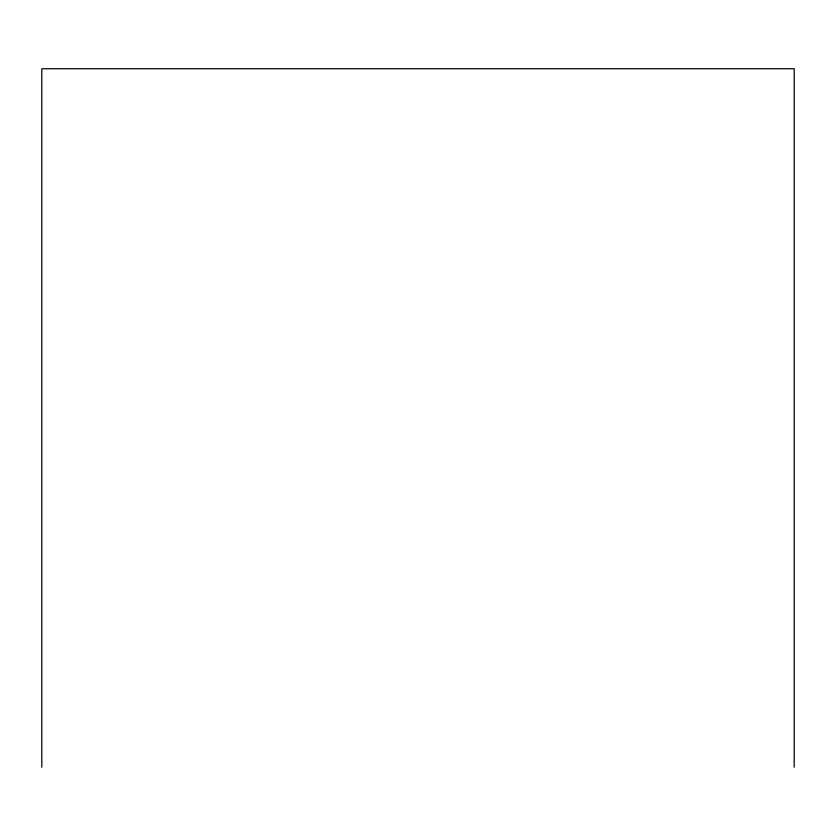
<?xml version="1.0" encoding="UTF-8"?>
<svg xmlns="http://www.w3.org/2000/svg" width="836" height="836" viewBox="0 0 836 836"><rect width="100%" height="100%" fill="white"/><g stroke="black" fill="none" stroke-linecap="round" stroke-linejoin="round"><path stroke-width="1.25" d="M794.2 767.249L794.2 68.751L41.8 68.751L41.8 767.249"/></g></svg>
